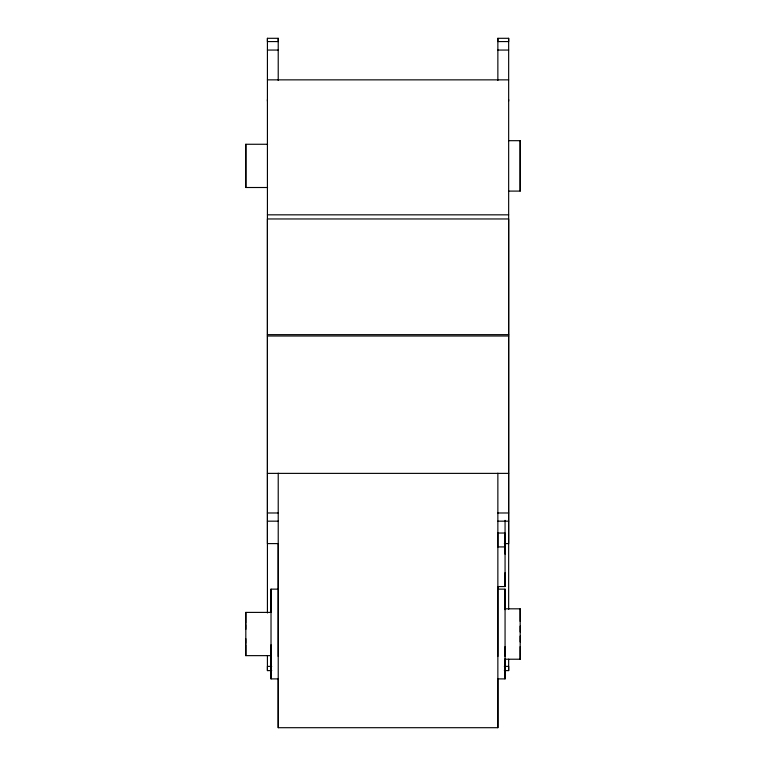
<?xml version="1.0" encoding="UTF-8"?>
<svg xmlns="http://www.w3.org/2000/svg" width="766" height="766" viewBox="0 0 766 766"><rect width="100%" height="100%" fill="white"/><g stroke="black" fill="none" stroke-linecap="round" stroke-linejoin="round"><path stroke-width="1.15" d="M271.02 644.828L271.02 655.639L245.819 655.639L245.819 612.398L271.02 612.398M267.583 187.507L245.819 187.507L245.819 144.267L267.583 144.267M271.738 670.604L267.42 670.604L267.42 655.648M267.42 612.972L267.42 218.961L508.662 218.961L508.662 609.401M267.42 101.083L267.42 99.532M267.42 38.3L267.42 41.575L278.221 41.575L278.221 38.3L267.42 38.3L267.42 543.601L278.221 543.601L278.221 588.901M278.221 678.896L271.02 678.896L271.02 589.14L278.221 589.14L278.221 656.462M497.862 678.657L497.862 727.7L278.221 727.7L278.221 678.657M497.862 656.462L497.862 589.14L505.062 589.14L505.062 609.669M497.862 588.901L497.862 586.517M497.862 38.3L497.862 41.575L508.662 41.575L508.662 38.3L497.862 38.3L497.862 80.478M497.862 678.896L505.062 678.896L505.062 658.808M505.062 656.462L505.062 589.14M497.862 586.565L505.062 586.565L505.062 572.671M505.062 554.153L505.062 533.031L497.862 533.031L497.862 546.914L505.062 546.914M504.334 670.604L508.662 670.604L508.662 659.181M508.662 101.083L508.662 99.532M505.062 659.22L520.181 659.22L520.181 608.817L505.062 608.817M508.547 191.098L520.181 191.098L520.181 140.685L508.547 140.685M267.42 50.058L278.221 50.058M497.862 50.058L508.662 50.058M267.42 79.856L508.662 79.856M267.42 214.834L508.662 214.834M267.42 334.646L508.662 334.646M267.42 336.006L508.662 336.006M267.42 473.378L508.662 473.378M267.42 512.981L278.221 512.981M497.862 512.981L508.662 512.981M267.42 521.167L278.221 521.167M497.862 521.167L508.662 521.167M504.334 543.601L508.662 543.601L508.662 38.3M271.738 666.382L267.42 666.382L267.42 670.604M504.334 666.382L508.662 666.382L508.662 670.604M520.181 140.685L520.181 191.098M520.181 608.817L520.181 621.418M520.181 626.1L520.181 631.969M520.181 636.067L520.181 641.937M520.181 646.619L520.181 659.22M505.062 520.344L505.062 586.565M505.062 646.619L505.062 678.896M497.862 473.187L497.862 727.7M278.221 38.3L278.221 80.478M278.221 473.187L278.221 727.7M271.02 589.14L271.02 611.574M271.02 656.462L271.02 678.896M245.819 144.267L245.819 187.507M245.819 612.398L245.819 623.208M245.819 624.654L245.819 629.336M245.819 638.7L245.819 643.383M245.819 644.828L245.819 655.639"/></g></svg>
